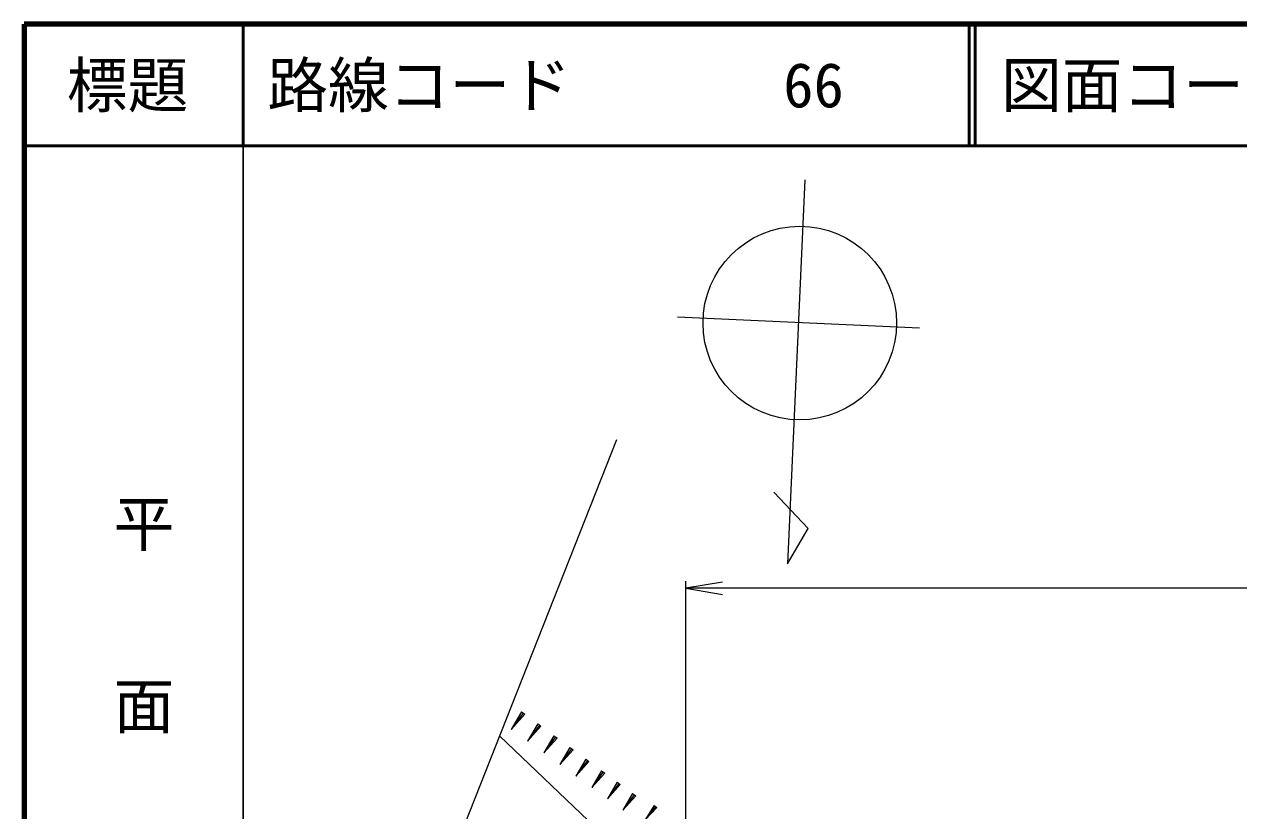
# Model space of a CAD drawing. Units: millimetres, scale not verified. Extents: x 40000 to 680000, y 20000 to 380000.
# Drawn here: x 40000 to 139947, y 315316 to 380000 of the extents above; entities that cross this region are included whole.
import ezdxf
from ezdxf.enums import TextEntityAlignment as Align

# ---------------------------------------------------------------- set-up
doc = ezdxf.new("R2010")
doc.units = ezdxf.units.MM
doc.header["$LTSCALE"] = 1000
for name, color, linetype, lineweight in [('M-TTL', 2, 'Continuous', 140), ('M-TTL-BAND', 7, 'Continuous', 25), ('M-TTL-LINE', 7, 'Continuous', 50), ('M-TTL-TXT', 7, 'Continuous', 13), ('M-WORK', 1, 'Continuous', 13)]:
    doc.layers.add(name, color=color, linetype=linetype, lineweight=lineweight)
doc.styles.add('@ＭＳ ゴシック', font='')
doc.styles.add('ＭＳ ゴシック', font='')
doc.styles.get('@ＭＳ ゴシック').set_extended_font_data('@MS Gothic')
doc.styles.get('ＭＳ ゴシック').set_extended_font_data('MS Gothic')

# ---------------------------------------------------------------- blocks, each defined once
blk = doc.blocks.new('open_arrow')
at = {"color": 0, "linetype": 'Continuous', "lineweight": -2}
blk.add_lwpolyline([(7.5, 1.25), (0, 0), (7.5, -1.25)], dxfattribs=at)

msp = doc.modelspace()

# ---------------------------------------------------------------- linework, layer by layer
at = {"layer": 'M-TTL'}
for p, q in [((40000, 380000), (40000, 20000)), ((680000, 380000), (40000, 380000))]:
    msp.add_line(p, q, dxfattribs=at)
at = {"layer": 'M-TTL-BAND'}
msp.add_line((58000, 370000), (58000, 20000), dxfattribs=at)
at = {"layer": 'M-TTL-LINE'}
for p, q in [((58000, 380000), (58000, 370000)), ((117750, 380000), (117750, 370000)), ((118250, 380000), (118250, 370000)), ((40000, 370000), (680000, 370000))]:
    msp.add_line(p, q, dxfattribs=at)
at = {"layer": 'M-WORK'}
for p, q in [((113662, 355004), (93752, 355909)), ((67244, 291365), (88757, 345842)), ((94455, 292729), (94455, 334207)), ((342963, 333607), (94455, 333607)), ((80915, 323439), (80068, 322004)), ((81050, 323341), (80068, 322004)), ((81184, 323242), (80068, 322004)), ((80915, 323439), (81184, 323242)), ((82258, 322453), (81418, 321031)), ((82391, 322355), (81418, 321031)), ((82524, 322258), (81418, 321031)), ((82258, 322453), (82524, 322258)), ((87022, 313946), (79126, 321455)), ((83589, 321476), (82757, 320066)), ((83721, 321379), (82757, 320066)), ((83853, 321282), (82757, 320066)), ((83589, 321476), (83853, 321282)), ((84908, 320507), (84083, 319110)), ((85039, 320411), (84083, 319110)), ((85169, 320315), (84083, 319110)), ((84908, 320507), (85169, 320315)), ((86215, 319547), (85398, 318162)), ((86345, 319452), (85398, 318162)), ((86474, 319357), (85398, 318162)), ((86215, 319547), (86474, 319357)), ((87511, 318595), (86701, 317223)), ((87639, 318501), (86701, 317223)), ((87768, 318407), (86701, 317223)), ((87511, 318595), (87768, 318407)), ((88795, 317652), (87992, 316292)), ((88922, 317559), (87992, 316292)), ((89049, 317465), (87992, 316292)), ((88795, 317652), (89049, 317465)), ((90068, 316717), (89272, 315369)), ((90194, 316625), (89272, 315369)), ((90320, 316532), (89272, 315369)), ((90068, 316717), (90320, 316532)), ((91846, 315740), (91093, 314552)), ((91955, 315655), (91093, 314552)), ((92064, 315570), (91093, 314552)), ((91846, 315740), (92064, 315570))]:
    msp.add_line(p, q, dxfattribs=at)
msp.add_lwpolyline([(104242, 367215), (102806, 335632), (104522, 338522), (101692, 341503)], dxfattribs=at)
msp.add_circle((103823, 355423), 7965, dxfattribs=at)

# ---------------------------------------------------------------- block references
at = {"layer": 'M-WORK', "xscale": 400, "yscale": 400}
msp.add_blockref('open_arrow', (94455, 333607), dxfattribs=at)

# ---------------------------------------------------------------- texts
at = {"layer": 'M-TTL-BAND', "style": '@ＭＳ ゴシック'}
msp.add_text('平\u3000\u3000面\u3000\u3000図', height=3666, rotation=270, dxfattribs=at).set_placement((49777, 306475), align=Align.MIDDLE_RIGHT)
at = {"layer": 'M-TTL-TXT', "style": 'ＭＳ ゴシック'}
msp.add_text('標題', height=3666, dxfattribs=at).set_placement((48500, 375000), align=Align.MIDDLE_CENTER)
for s, p in [('路線コード       66', (60000, 375000)), ('図面コード      36-0', (120380, 375000))]:
    msp.add_text(s, height=3666, dxfattribs=at).set_placement(p, align=Align.MIDDLE_LEFT)

doc.saveas('drawing.dxf')
